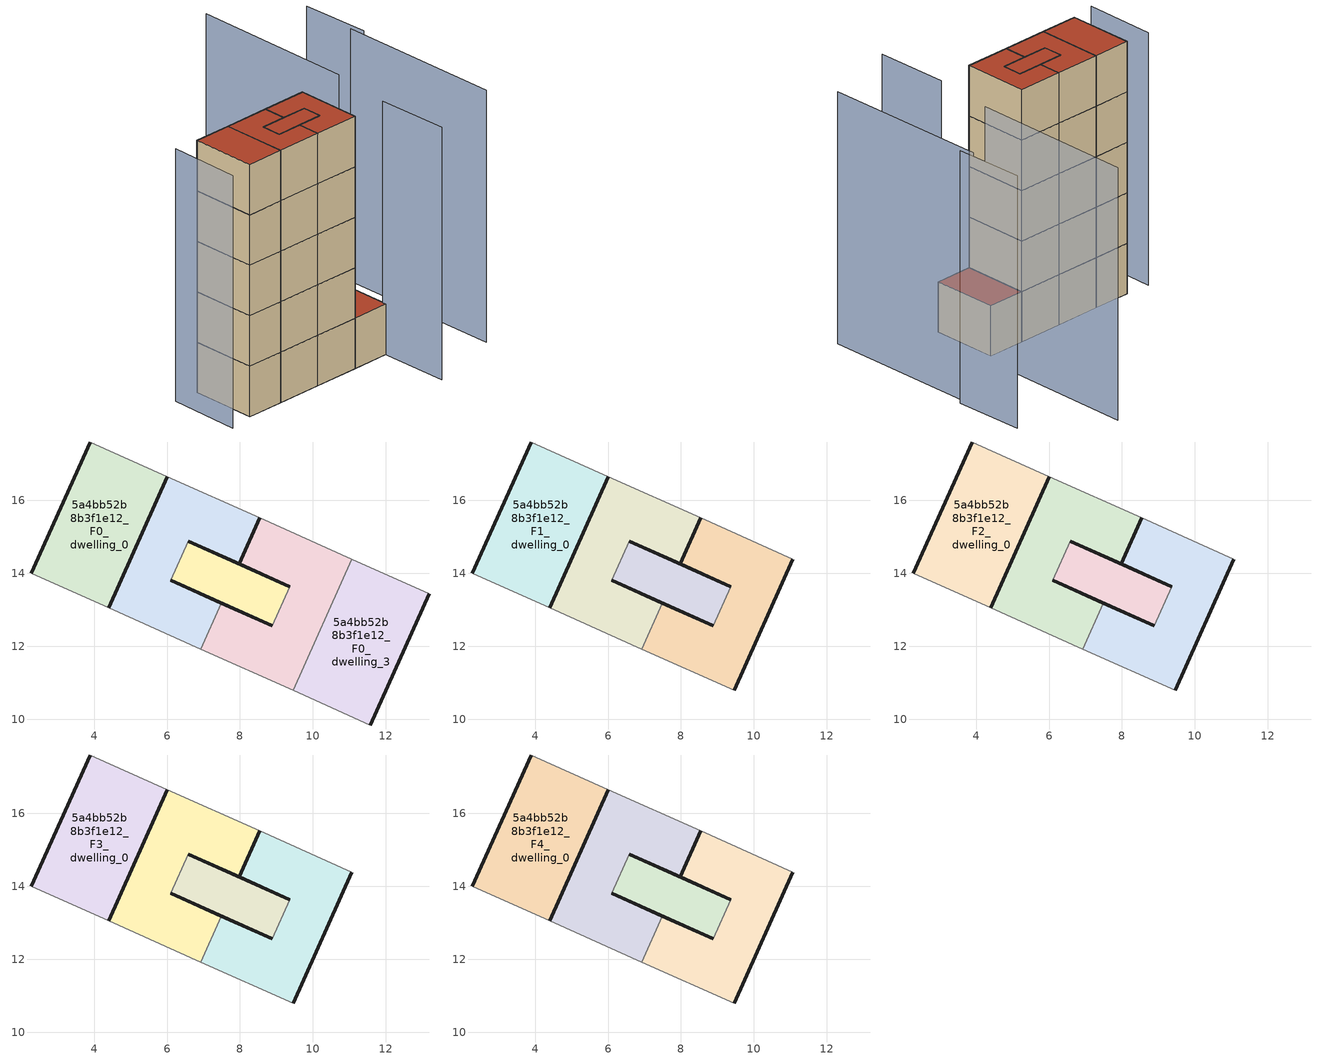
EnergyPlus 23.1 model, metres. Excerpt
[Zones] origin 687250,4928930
5a4bb52b8b3f1e12_F0_dwelling_0
 floor ground (EU_floor_Construction): 4.39,13.05 6.01,16.66 3.89,17.6 2.28,14 z0
 wall outside (EU_wall_Construction): 2.28,14 3.89,17.6 / 6.01,16.66 4.39,13.05 z0:3
 wall adiabatic (EU_wall_Construction): 3.89,17.6 6.01,16.66 / 4.39,13.05 2.28,14 z0:3
5a4bb52b8b3f1e12_F0_dwelling_1
 floor ground (EU_floor_Construction): 6.93,11.92 7.49,13.18 6.1,13.8 6.58,14.88 7.97,14.26 8.54,15.52 6.01,16.66 4.39,13.05 z0
 wall outside (EU_wall_Construction): 6.1,13.8 7.49,13.18 / 4.39,13.05 6.01,16.66 / 8.54,15.52 7.97,14.26 6.58,14.88 z0:3
 wall adiabatic (EU_wall_Construction): 6.01,16.66 8.54,15.52 / 6.93,11.92 4.39,13.05 z0:3
 wall to 5a4bb52b8b3f1e12_F0_circulation (EU_wall_Construction): 6.58,14.88 6.1,13.8 z0:3
 wall to 5a4bb52b8b3f1e12_F0_dwelling_2 (EU_wall_Construction): 7.49,13.18 6.93,11.92 z0:3
5a4bb52b8b3f1e12_F0_dwelling_2
 floor ground (EU_floor_Construction): 9.46,10.79 11.07,14.39 8.54,15.52 7.97,14.26 9.37,13.64 8.89,12.56 7.49,13.18 6.93,11.92 z0
 wall outside (EU_wall_Construction): 7.49,13.18 8.89,12.56 / 9.37,13.64 7.97,14.26 / 7.98,14.26 8.54,15.52 z0:3
 wall adiabatic (EU_wall_Construction): 8.54,15.52 11.07,14.39 / 9.46,10.79 6.93,11.92 z0:3
 wall to 5a4bb52b8b3f1e12_F0_circulation (EU_wall_Construction): 8.88,12.56 9.37,13.64 z0:3
 wall to 5a4bb52b8b3f1e12_F0_dwelling_3 (EU_wall_Construction): 11.07,14.39 9.46,10.79 z0:3
5a4bb52b8b3f1e12_F0_dwelling_3
 floor ground (EU_floor_Construction): 11.57,9.84 13.19,13.44 11.07,14.39 9.46,10.79 z0
 wall outside (EU_wall_Construction): 13.19,13.44 11.57,9.84 z0:3
 wall adiabatic (EU_wall_Construction): 11.07,14.39 13.19,13.44 / 11.57,9.84 9.46,10.79 z0:3
 roof outside (EU_roof_Construction): 13.19,13.44 11.57,9.84 9.46,10.79 11.07,14.39 z3
5a4bb52b8b3f1e12_F0_circulation
 floor ground (EU_floor_Construction): 8.89,12.56 9.37,13.64 6.58,14.88 6.1,13.8 z0
 wall outside (EU_wall_Construction): 6.58,14.88 9.37,13.64 / 8.89,12.56 6.1,13.8 z0:3
5a4bb52b8b3f1e12_F1_dwelling_0
 floor to 5a4bb52b8b3f1e12_F0_dwelling_0 (EU_floor_Construction): 4.39,13.05 6.01,16.66 3.89,17.6 2.28,14 z3
 wall outside (EU_wall_Construction): 2.28,14 3.89,17.6 / 6.01,16.66 4.39,13.05 z3:6
 wall adiabatic (EU_wall_Construction): 3.89,17.6 6.01,16.66 / 4.39,13.05 2.28,14 z3:6
5a4bb52b8b3f1e12_F1_dwelling_1
 floor to 5a4bb52b8b3f1e12_F0_dwelling_1 (EU_floor_Construction): 6.93,11.92 7.49,13.18 6.1,13.8 6.58,14.88 7.97,14.26 8.54,15.52 6.01,16.66 4.39,13.05 z3
 wall outside (EU_wall_Construction): 6.1,13.8 7.49,13.18 / 4.39,13.05 6.01,16.66 / 8.54,15.52 7.97,14.26 6.58,14.88 z3:6
 wall adiabatic (EU_wall_Construction): 6.01,16.66 8.54,15.52 / 6.93,11.92 4.39,13.05 z3:6
 wall to 5a4bb52b8b3f1e12_F1_circulation (EU_wall_Construction): 6.58,14.88 6.1,13.8 z3:6
 wall to 5a4bb52b8b3f1e12_F1_dwelling_2 (EU_wall_Construction): 7.49,13.18 6.93,11.92 z3:6
5a4bb52b8b3f1e12_F1_dwelling_2
 floor to 5a4bb52b8b3f1e12_F0_dwelling_2 (EU_floor_Construction): 9.46,10.79 11.07,14.39 8.54,15.52 7.97,14.26 9.37,13.64 8.88,12.56 7.49,13.18 6.93,11.92 z3
 wall outside (EU_wall_Construction): 7.49,13.18 8.89,12.56 / 9.37,13.64 7.97,14.26 / 11.07,14.39 9.46,10.79 / 7.98,14.26 8.54,15.52 z3:6
 wall adiabatic (EU_wall_Construction): 8.54,15.52 11.07,14.39 / 9.46,10.79 6.93,11.92 z3:6
 wall to 5a4bb52b8b3f1e12_F1_circulation (EU_wall_Construction): 8.88,12.56 9.37,13.64 z3:6
5a4bb52b8b3f1e12_F1_circulation
 floor to 5a4bb52b8b3f1e12_F0_circulation (EU_floor_Construction): 8.88,12.56 9.37,13.64 6.58,14.88 6.1,13.8 z3
 wall outside (EU_wall_Construction): 6.58,14.88 9.37,13.64 / 8.89,12.56 6.1,13.8 z3:6
5a4bb52b8b3f1e12_F2_dwelling_0
 floor to 5a4bb52b8b3f1e12_F1_dwelling_0 (EU_floor_Construction): 4.39,13.05 6.01,16.66 3.89,17.6 2.28,14 z6
 wall outside (EU_wall_Construction): 2.28,14 3.89,17.6 / 6.01,16.66 4.39,13.05 z6:9
 wall adiabatic (EU_wall_Construction): 3.89,17.6 6.01,16.66 / 4.39,13.05 2.28,14 z6:9
5a4bb52b8b3f1e12_F2_dwelling_1
 floor to 5a4bb52b8b3f1e12_F1_dwelling_1 (EU_floor_Construction): 6.93,11.92 7.49,13.18 6.1,13.8 6.58,14.88 7.97,14.26 8.54,15.52 6.01,16.66 4.39,13.05 z6
 wall outside (EU_wall_Construction): 6.1,13.8 7.49,13.18 / 4.39,13.05 6.01,16.66 / 8.54,15.52 7.97,14.26 6.58,14.88 z6:9
 wall adiabatic (EU_wall_Construction): 6.01,16.66 8.54,15.52 / 6.93,11.92 4.39,13.05 z6:9
 wall to 5a4bb52b8b3f1e12_F2_circulation (EU_wall_Construction): 6.58,14.88 6.1,13.8 z6:9
 wall to 5a4bb52b8b3f1e12_F2_dwelling_2 (EU_wall_Construction): 7.49,13.18 6.93,11.92 z6:9
5a4bb52b8b3f1e12_F2_dwelling_2
 floor to 5a4bb52b8b3f1e12_F1_dwelling_2 (EU_floor_Construction): 9.46,10.79 11.07,14.39 8.54,15.52 7.97,14.26 9.37,13.64 8.88,12.56 7.49,13.18 6.93,11.92 z6
 wall outside (EU_wall_Construction): 7.49,13.18 8.89,12.56 / 9.37,13.64 7.97,14.26 / 11.07,14.39 9.46,10.79 / 7.98,14.26 8.54,15.52 z6:9
 wall adiabatic (EU_wall_Construction): 8.54,15.52 11.07,14.39 / 9.46,10.79 6.93,11.92 z6:9
 wall to 5a4bb52b8b3f1e12_F2_circulation (EU_wall_Construction): 8.88,12.56 9.37,13.64 z6:9
5a4bb52b8b3f1e12_F2_circulation
 floor to 5a4bb52b8b3f1e12_F1_circulation (EU_floor_Construction): 8.88,12.56 9.37,13.64 6.58,14.88 6.1,13.8 z6
 wall outside (EU_wall_Construction): 6.58,14.88 9.37,13.64 / 8.89,12.56 6.1,13.8 z6:9
5a4bb52b8b3f1e12_F3_dwelling_0
 floor to 5a4bb52b8b3f1e12_F2_dwelling_0 (EU_floor_Construction): 4.39,13.05 6.01,16.66 3.89,17.6 2.28,14 z9
 wall outside (EU_wall_Construction): 2.28,14 3.89,17.6 / 6.01,16.66 4.39,13.05 z9:12
 wall adiabatic (EU_wall_Construction): 3.89,17.6 6.01,16.66 / 4.39,13.05 2.28,14 z9:12
5a4bb52b8b3f1e12_F3_dwelling_1
 floor to 5a4bb52b8b3f1e12_F2_dwelling_1 (EU_floor_Construction): 6.93,11.92 7.49,13.18 6.1,13.8 6.58,14.88 7.97,14.26 8.54,15.52 6.01,16.66 4.39,13.05 z9
 wall outside (EU_wall_Construction): 6.1,13.8 7.49,13.18 / 4.39,13.05 6.01,16.66 / 8.54,15.52 7.97,14.26 6.58,14.88 z9:12
 wall adiabatic (EU_wall_Construction): 6.01,16.66 8.54,15.52 / 6.93,11.92 4.39,13.05 z9:12
 wall to 5a4bb52b8b3f1e12_F3_circulation (EU_wall_Construction): 6.58,14.88 6.1,13.8 z9:12
 wall to 5a4bb52b8b3f1e12_F3_dwelling_2 (EU_wall_Construction): 7.49,13.18 6.93,11.92 z9:12
5a4bb52b8b3f1e12_F3_dwelling_2
 floor to 5a4bb52b8b3f1e12_F2_dwelling_2 (EU_floor_Construction): 9.46,10.79 11.07,14.39 8.54,15.52 7.97,14.26 9.37,13.64 8.88,12.56 7.49,13.18 6.93,11.92 z9
 wall outside (EU_wall_Construction): 7.49,13.18 8.89,12.56 / 9.37,13.64 7.97,14.26 / 11.07,14.39 9.46,10.79 / 7.98,14.26 8.54,15.52 z9:12
 wall adiabatic (EU_wall_Construction): 8.54,15.52 11.07,14.39 / 9.46,10.79 6.93,11.92 z9:12
 wall to 5a4bb52b8b3f1e12_F3_circulation (EU_wall_Construction): 8.88,12.56 9.37,13.64 z9:12
5a4bb52b8b3f1e12_F3_circulation
 floor to 5a4bb52b8b3f1e12_F2_circulation (EU_floor_Construction): 8.88,12.56 9.37,13.64 6.58,14.88 6.1,13.8 z9
 wall outside (EU_wall_Construction): 6.58,14.88 9.37,13.64 / 8.89,12.56 6.1,13.8 z9:12
5a4bb52b8b3f1e12_F4_dwelling_0
 floor to 5a4bb52b8b3f1e12_F3_dwelling_0 (EU_floor_Construction): 4.39,13.05 6.01,16.66 3.89,17.6 2.28,14 z12
 wall outside (EU_wall_Construction): 2.28,14 3.89,17.6 / 6.01,16.66 4.39,13.05 z12:15
 wall adiabatic (EU_wall_Construction): 3.89,17.6 6.01,16.66 / 4.39,13.05 2.28,14 z12:15
 roof outside (EU_roof_Construction): 6.01,16.66 4.39,13.05 2.28,14 3.89,17.6 z15
5a4bb52b8b3f1e12_F4_dwelling_1
 floor to 5a4bb52b8b3f1e12_F3_dwelling_1 (EU_floor_Construction): 6.93,11.92 7.49,13.18 6.1,13.8 6.58,14.88 7.97,14.26 8.54,15.52 6.01,16.66 4.39,13.05 z12
 wall outside (EU_wall_Construction): 6.1,13.8 7.49,13.18 / 4.39,13.05 6.01,16.66 / 8.54,15.52 7.97,14.26 6.58,14.88 z12:15
 wall adiabatic (EU_wall_Construction): 6.01,16.66 8.54,15.52 / 6.93,11.92 4.39,13.05 z12:15
 wall to 5a4bb52b8b3f1e12_F4_circulation (EU_wall_Construction): 6.58,14.88 6.1,13.8 z12:15
 wall to 5a4bb52b8b3f1e12_F4_dwelling_2 (EU_wall_Construction): 7.49,13.18 6.93,11.92 z12:15
 roof outside (EU_roof_Construction): 8.54,15.52 7.97,14.26 6.58,14.88 6.1,13.8 7.49,13.18 6.93,11.92 4.39,13.05 6.01,16.66 z15
5a4bb52b8b3f1e12_F4_dwelling_2
 floor to 5a4bb52b8b3f1e12_F3_dwelling_2 (EU_floor_Construction): 9.46,10.79 11.07,14.39 8.54,15.52 7.97,14.26 9.37,13.64 8.88,12.56 7.49,13.18 6.93,11.92 z12
 wall outside (EU_wall_Construction): 7.49,13.18 8.89,12.56 / 9.37,13.64 7.97,14.26 / 11.07,14.39 9.46,10.79 / 7.98,14.26 8.54,15.52 z12:15
 wall adiabatic (EU_wall_Construction): 8.54,15.52 11.07,14.39 / 9.46,10.79 6.93,11.92 z12:15
 wall to 5a4bb52b8b3f1e12_F4_circulation (EU_wall_Construction): 8.88,12.56 9.37,13.64 z12:15
 roof outside (EU_roof_Construction): 11.07,14.39 9.46,10.79 6.93,11.92 7.49,13.18 8.89,12.56 9.37,13.64 7.97,14.26 8.54,15.52 z15
5a4bb52b8b3f1e12_F4_circulation
 floor to 5a4bb52b8b3f1e12_F3_circulation (EU_floor_Construction): 8.88,12.56 9.37,13.64 6.58,14.88 6.1,13.8 z12
 wall outside (EU_wall_Construction): 6.58,14.88 9.37,13.64 / 8.89,12.56 6.1,13.8 z12:15
 roof outside (EU_roof_Construction): 9.37,13.64 8.89,12.56 6.1,13.8 6.58,14.88 z15
shading: 14.74,5.38 18.73,14.58 / 18.79,13.88 20.37,17.7 / 11.6,10.03 9.91,6.06 / 2.55,18.3 0.77,14.37 / 17.62,22.33 13.58,13.3 z0:15
[Building]
EU S2 Campaign: North Axis=0; Terrain=City; Solar Distribution=FullExterior
[Site:Location]
Bologna: Latitude=44.5; Longitude=11.25; Time Zone=1; Elevation=37
[SizingPeriod:WeatherFileDays]
AnnualSizingPeriod: Begin Month=1; Begin Day of Month=1; End Month=12; End Day of Month=31; Day of Week for Start Day=Monday; Use Weather File Daylight Saving Period=No; Use Weather File Rain and Snow Indicators=No
[MATERIAL]
EU_InternalMass_Material: Roughness=MediumRough; Thickness=0.1; Conductivity=1; Density=1800; Specific Heat=900; Thermal Absorptance=0.9; Solar Absorptance=0.7; Visible Absorptance=0.7
[MATERIAL:NOMASS] Roughness=MediumRough; Thermal Absorptance=0.9; Solar Absorptance=0.7; Visible Absorptance=0.7
Name | Thermal Resistance
EU_wall_NoMass | 0.905828
EU_roof_NoMass | 0.37593
EU_floor_NoMass | 0.67114
[CONSTRUCTION]
EU_wall_Construction: EU_wall_NoMass
EU_roof_Construction: EU_roof_NoMass
EU_floor_Construction: EU_floor_NoMass
EU_InternalMass_Construction: EU_InternalMass_Material
[ZONE] Type=1; Multiplier=1; Ceiling Height=autocalculate; Floor Area=autocalculate; Part of Total Floor Area=Yes
Name | Volume
5a4bb52b8b3f1e12_F0_dwelling_0; 5a4bb52b8b3f1e12_F1_dwelling_0; 5a4bb52b8b3f1e12_F2_dwelling_0; 5a4bb52b8b3f1e12_F3_dwelling_0; 5a4bb52b8b3f1e12_F4_dwelling_0; 5a4bb52b8b3f1e12_F0_dwelling_1 | 27.4189
5a4bb52b8b3f1e12_F1_dwelling_1; 5a4bb52b8b3f1e12_F2_dwelling_1; 5a4bb52b8b3f1e12_F3_dwelling_1; 5a4bb52b8b3f1e12_F4_dwelling_1 | 27.4182
5a4bb52b8b3f1e12_F0_dwelling_2 | 27.4219
5a4bb52b8b3f1e12_F1_dwelling_2; 5a4bb52b8b3f1e12_F2_dwelling_2; 5a4bb52b8b3f1e12_F3_dwelling_2; 5a4bb52b8b3f1e12_F4_dwelling_2 | 27.4211
5a4bb52b8b3f1e12_F0_dwelling_3 | 27.416
5a4bb52b8b3f1e12_F0_circulation | 10.8479
5a4bb52b8b3f1e12_F1_circulation; 5a4bb52b8b3f1e12_F2_circulation; 5a4bb52b8b3f1e12_F3_circulation; 5a4bb52b8b3f1e12_F4_circulation | 10.8457
[INTERNALMASS] Construction=EU_InternalMass_Construction
Name | Zone or ZoneList | Surface Area
5a4bb52b8b3f1e12_F0_dwelling_0_EU_InternalMass | 5a4bb52b8b3f1e12_F0_dwelling_0 | 9.1409
5a4bb52b8b3f1e12_F0_dwelling_1_EU_InternalMass | 5a4bb52b8b3f1e12_F0_dwelling_1 | 9.1409
5a4bb52b8b3f1e12_F0_dwelling_2_EU_InternalMass | 5a4bb52b8b3f1e12_F0_dwelling_2 | 9.1409
5a4bb52b8b3f1e12_F0_dwelling_3_EU_InternalMass | 5a4bb52b8b3f1e12_F0_dwelling_3 | 9.1409
5a4bb52b8b3f1e12_F1_dwelling_0_EU_InternalMass | 5a4bb52b8b3f1e12_F1_dwelling_0 | 12.1879
5a4bb52b8b3f1e12_F1_dwelling_1_EU_InternalMass | 5a4bb52b8b3f1e12_F1_dwelling_1 | 12.1879
5a4bb52b8b3f1e12_F1_dwelling_2_EU_InternalMass | 5a4bb52b8b3f1e12_F1_dwelling_2 | 12.1879
5a4bb52b8b3f1e12_F2_dwelling_0_EU_InternalMass | 5a4bb52b8b3f1e12_F2_dwelling_0 | 12.1879
5a4bb52b8b3f1e12_F2_dwelling_1_EU_InternalMass | 5a4bb52b8b3f1e12_F2_dwelling_1 | 12.1879
5a4bb52b8b3f1e12_F2_dwelling_2_EU_InternalMass | 5a4bb52b8b3f1e12_F2_dwelling_2 | 12.1879
5a4bb52b8b3f1e12_F3_dwelling_0_EU_InternalMass | 5a4bb52b8b3f1e12_F3_dwelling_0 | 12.1879
5a4bb52b8b3f1e12_F3_dwelling_1_EU_InternalMass | 5a4bb52b8b3f1e12_F3_dwelling_1 | 12.1879
5a4bb52b8b3f1e12_F3_dwelling_2_EU_InternalMass | 5a4bb52b8b3f1e12_F3_dwelling_2 | 12.1879
5a4bb52b8b3f1e12_F4_dwelling_0_EU_InternalMass | 5a4bb52b8b3f1e12_F4_dwelling_0 | 12.1879
5a4bb52b8b3f1e12_F4_dwelling_1_EU_InternalMass | 5a4bb52b8b3f1e12_F4_dwelling_1 | 12.1879
5a4bb52b8b3f1e12_F4_dwelling_2_EU_InternalMass | 5a4bb52b8b3f1e12_F4_dwelling_2 | 12.1879
[OTHEREQUIPMENT] Fuel Type=Electricity; Design Level Calculation Method=Watts/Area; Power per Zone Floor Area=1; Fraction Latent=0; Fraction Radiant=0; Fraction Lost=0; Carbon Dioxide Generation Rate=0; EndUse Subcategory=EU_Step8_InternalGains
Name | Zone or ZoneList or Space or SpaceList | Schedule
EU_Step8_InternalGain_5a4bb52b8b3f1e12_F0_dwelling_0_f000 | 5a4bb52b8b3f1e12_F0_dwelling_0 | EU_Step8_GainSchedule_5a4bb52b8b3f1e12_F0_dwelling_0_f000
EU_Step8_InternalGain_5a4bb52b8b3f1e12_F0_dwelling_1_f000 | 5a4bb52b8b3f1e12_F0_dwelling_1 | EU_Step8_GainSchedule_5a4bb52b8b3f1e12_F0_dwelling_1_f000
EU_Step8_InternalGain_5a4bb52b8b3f1e12_F0_dwelling_2_f000 | 5a4bb52b8b3f1e12_F0_dwelling_2 | EU_Step8_GainSchedule_5a4bb52b8b3f1e12_F0_dwelling_2_f000
EU_Step8_InternalGain_5a4bb52b8b3f1e12_F0_dwelling_3_f000 | 5a4bb52b8b3f1e12_F0_dwelling_3 | EU_Step8_GainSchedule_5a4bb52b8b3f1e12_F0_dwelling_3_f000
EU_Step8_InternalGain_5a4bb52b8b3f1e12_F1_dwelling_0_f000 | 5a4bb52b8b3f1e12_F1_dwelling_0 | EU_Step8_GainSchedule_5a4bb52b8b3f1e12_F1_dwelling_0_f000
EU_Step8_InternalGain_5a4bb52b8b3f1e12_F1_dwelling_1_f000 | 5a4bb52b8b3f1e12_F1_dwelling_1 | EU_Step8_GainSchedule_5a4bb52b8b3f1e12_F1_dwelling_1_f000
EU_Step8_InternalGain_5a4bb52b8b3f1e12_F1_dwelling_2_f000 | 5a4bb52b8b3f1e12_F1_dwelling_2 | EU_Step8_GainSchedule_5a4bb52b8b3f1e12_F1_dwelling_2_f000
EU_Step8_InternalGain_5a4bb52b8b3f1e12_F2_dwelling_0_f000 | 5a4bb52b8b3f1e12_F2_dwelling_0 | EU_Step8_GainSchedule_5a4bb52b8b3f1e12_F2_dwelling_0_f000
EU_Step8_InternalGain_5a4bb52b8b3f1e12_F2_dwelling_1_f000 | 5a4bb52b8b3f1e12_F2_dwelling_1 | EU_Step8_GainSchedule_5a4bb52b8b3f1e12_F2_dwelling_1_f000
EU_Step8_InternalGain_5a4bb52b8b3f1e12_F2_dwelling_2_f000 | 5a4bb52b8b3f1e12_F2_dwelling_2 | EU_Step8_GainSchedule_5a4bb52b8b3f1e12_F2_dwelling_2_f000
EU_Step8_InternalGain_5a4bb52b8b3f1e12_F3_dwelling_0_f000 | 5a4bb52b8b3f1e12_F3_dwelling_0 | EU_Step8_GainSchedule_5a4bb52b8b3f1e12_F3_dwelling_0_f000
EU_Step8_InternalGain_5a4bb52b8b3f1e12_F3_dwelling_1_f000 | 5a4bb52b8b3f1e12_F3_dwelling_1 | EU_Step8_GainSchedule_5a4bb52b8b3f1e12_F3_dwelling_1_f000
EU_Step8_InternalGain_5a4bb52b8b3f1e12_F3_dwelling_2_f000 | 5a4bb52b8b3f1e12_F3_dwelling_2 | EU_Step8_GainSchedule_5a4bb52b8b3f1e12_F3_dwelling_2_f000
EU_Step8_InternalGain_5a4bb52b8b3f1e12_F4_dwelling_0_f000 | 5a4bb52b8b3f1e12_F4_dwelling_0 | EU_Step8_GainSchedule_5a4bb52b8b3f1e12_F4_dwelling_0_f000
EU_Step8_InternalGain_5a4bb52b8b3f1e12_F4_dwelling_1_f000 | 5a4bb52b8b3f1e12_F4_dwelling_1 | EU_Step8_GainSchedule_5a4bb52b8b3f1e12_F4_dwelling_1_f000
EU_Step8_InternalGain_5a4bb52b8b3f1e12_F4_dwelling_2_f000 | 5a4bb52b8b3f1e12_F4_dwelling_2 | EU_Step8_GainSchedule_5a4bb52b8b3f1e12_F4_dwelling_2_f000
[ZONEINFILTRATION:DESIGNFLOWRATE] Schedule=EU_AlwaysOn; Design Flow Rate Calculation Method=Flow/Area; Flow Rate per Floor Area=0.0005; Constant Term Coefficient=1; Temperature Term Coefficient=0; Velocity Term Coefficient=0; Velocity Squared Term Coefficient=0
Name | Zone or ZoneList or Space or SpaceList
EU_Circulation_Infiltration_5a4bb52b8b3f1e12_F0_circulation | 5a4bb52b8b3f1e12_F0_circulation
EU_Circulation_Infiltration_5a4bb52b8b3f1e12_F1_circulation | 5a4bb52b8b3f1e12_F1_circulation
EU_Circulation_Infiltration_5a4bb52b8b3f1e12_F2_circulation | 5a4bb52b8b3f1e12_F2_circulation
EU_Circulation_Infiltration_5a4bb52b8b3f1e12_F3_circulation | 5a4bb52b8b3f1e12_F3_circulation
EU_Circulation_Infiltration_5a4bb52b8b3f1e12_F4_circulation | 5a4bb52b8b3f1e12_F4_circulation
[ZONEVENTILATION:DESIGNFLOWRATE] Schedule=EU_AlwaysOn; Design Flow Rate Calculation Method=AirChanges/Hour; Air Changes per Hour=0.73129; Ventilation Type=Natural; Fan Pressure Rise=0; Fan Total Efficiency=1; Constant Term Coefficient=1; Temperature Term Coefficient=0; Velocity Term Coefficient=0; Velocity Squared Term Coefficient=0; Minimum Indoor Temperature=-100; Maximum Indoor Temperature=100; Delta Temperature=-100; Minimum Outdoor Temperature=-100; Maximum Outdoor Temperature=100; Maximum Wind Speed=40
Name | Zone or ZoneList or Space or SpaceList
EU_ConstantAir_5a4bb52b8b3f1e12_F0_dwelling_0 | 5a4bb52b8b3f1e12_F0_dwelling_0
EU_ConstantAir_5a4bb52b8b3f1e12_F0_dwelling_1 | 5a4bb52b8b3f1e12_F0_dwelling_1
EU_ConstantAir_5a4bb52b8b3f1e12_F0_dwelling_2 | 5a4bb52b8b3f1e12_F0_dwelling_2
EU_ConstantAir_5a4bb52b8b3f1e12_F0_dwelling_3 | 5a4bb52b8b3f1e12_F0_dwelling_3
EU_ConstantAir_5a4bb52b8b3f1e12_F1_dwelling_0 | 5a4bb52b8b3f1e12_F1_dwelling_0
EU_ConstantAir_5a4bb52b8b3f1e12_F1_dwelling_1 | 5a4bb52b8b3f1e12_F1_dwelling_1
EU_ConstantAir_5a4bb52b8b3f1e12_F1_dwelling_2 | 5a4bb52b8b3f1e12_F1_dwelling_2
EU_ConstantAir_5a4bb52b8b3f1e12_F2_dwelling_0 | 5a4bb52b8b3f1e12_F2_dwelling_0
EU_ConstantAir_5a4bb52b8b3f1e12_F2_dwelling_1 | 5a4bb52b8b3f1e12_F2_dwelling_1
EU_ConstantAir_5a4bb52b8b3f1e12_F2_dwelling_2 | 5a4bb52b8b3f1e12_F2_dwelling_2
EU_ConstantAir_5a4bb52b8b3f1e12_F3_dwelling_0 | 5a4bb52b8b3f1e12_F3_dwelling_0
EU_ConstantAir_5a4bb52b8b3f1e12_F3_dwelling_1 | 5a4bb52b8b3f1e12_F3_dwelling_1
EU_ConstantAir_5a4bb52b8b3f1e12_F3_dwelling_2 | 5a4bb52b8b3f1e12_F3_dwelling_2
EU_ConstantAir_5a4bb52b8b3f1e12_F4_dwelling_0 | 5a4bb52b8b3f1e12_F4_dwelling_0
EU_ConstantAir_5a4bb52b8b3f1e12_F4_dwelling_1 | 5a4bb52b8b3f1e12_F4_dwelling_1
EU_ConstantAir_5a4bb52b8b3f1e12_F4_dwelling_2 | 5a4bb52b8b3f1e12_F4_dwelling_2
[HVACTEMPLATE:THERMOSTAT] Constant Heating Setpoint=20; Constant Cooling Setpoint=50
EU_HeatOnly_5a4bb52b8b3f1e12_F0_dwelling_0; EU_HeatOnly_5a4bb52b8b3f1e12_F0_dwelling_1; EU_HeatOnly_5a4bb52b8b3f1e12_F0_dwelling_2; EU_HeatOnly_5a4bb52b8b3f1e12_F0_dwelling_3; EU_HeatOnly_5a4bb52b8b3f1e12_F1_dwelling_0; EU_HeatOnly_5a4bb52b8b3f1e12_F1_dwelling_1; EU_HeatOnly_5a4bb52b8b3f1e12_F1_dwelling_2; EU_HeatOnly_5a4bb52b8b3f1e12_F2_dwelling_0; EU_HeatOnly_5a4bb52b8b3f1e12_F2_dwelling_1; EU_HeatOnly_5a4bb52b8b3f1e12_F2_dwelling_2; EU_HeatOnly_5a4bb52b8b3f1e12_F3_dwelling_0; EU_HeatOnly_5a4bb52b8b3f1e12_F3_dwelling_1; EU_HeatOnly_5a4bb52b8b3f1e12_F3_dwelling_2; EU_HeatOnly_5a4bb52b8b3f1e12_F4_dwelling_0; EU_HeatOnly_5a4bb52b8b3f1e12_F4_dwelling_1; EU_HeatOnly_5a4bb52b8b3f1e12_F4_dwelling_2
[HVACTEMPLATE:ZONE:IDEALLOADSAIRSYSTEM] System Availability Schedule=EU_AlwaysOn; Maximum Heating Supply Air Temperature=50; Minimum Cooling Supply Air Temperature=13; Maximum Heating Supply Air Humidity Ratio=0.0156; Minimum Cooling Supply Air Humidity Ratio=0.0077; Heating Limit=NoLimit; Cooling Limit=NoLimit; Heating Availability Schedule=EU_AlwaysOn; Cooling Availability Schedule=EU_CoolingOff; Dehumidification Control Type=ConstantSensibleHeatRatio; Cooling Sensible Heat Ratio=0.7; Dehumidification Setpoint=60; Humidification Control Type=None; Humidification Setpoint=30; Outdoor Air Method=None; Outdoor Air Flow Rate per Person=0.00944; Outdoor Air Flow Rate per Zone Floor Area=0; Outdoor Air Flow Rate per Zone=0; Demand Controlled Ventilation Type=None; Outdoor Air Economizer Type=NoEconomizer; Heat Recovery Type=None; Sensible Heat Recovery Effectiveness=0.7; Latent Heat Recovery Effectiveness=0.65
Name | Template Thermostat
5a4bb52b8b3f1e12_F0_dwelling_0 | EU_HeatOnly_5a4bb52b8b3f1e12_F0_dwelling_0
5a4bb52b8b3f1e12_F0_dwelling_1 | EU_HeatOnly_5a4bb52b8b3f1e12_F0_dwelling_1
5a4bb52b8b3f1e12_F0_dwelling_2 | EU_HeatOnly_5a4bb52b8b3f1e12_F0_dwelling_2
5a4bb52b8b3f1e12_F0_dwelling_3 | EU_HeatOnly_5a4bb52b8b3f1e12_F0_dwelling_3
5a4bb52b8b3f1e12_F1_dwelling_0 | EU_HeatOnly_5a4bb52b8b3f1e12_F1_dwelling_0
5a4bb52b8b3f1e12_F1_dwelling_1 | EU_HeatOnly_5a4bb52b8b3f1e12_F1_dwelling_1
5a4bb52b8b3f1e12_F1_dwelling_2 | EU_HeatOnly_5a4bb52b8b3f1e12_F1_dwelling_2
5a4bb52b8b3f1e12_F2_dwelling_0 | EU_HeatOnly_5a4bb52b8b3f1e12_F2_dwelling_0
5a4bb52b8b3f1e12_F2_dwelling_1 | EU_HeatOnly_5a4bb52b8b3f1e12_F2_dwelling_1
5a4bb52b8b3f1e12_F2_dwelling_2 | EU_HeatOnly_5a4bb52b8b3f1e12_F2_dwelling_2
5a4bb52b8b3f1e12_F3_dwelling_0 | EU_HeatOnly_5a4bb52b8b3f1e12_F3_dwelling_0
5a4bb52b8b3f1e12_F3_dwelling_1 | EU_HeatOnly_5a4bb52b8b3f1e12_F3_dwelling_1
5a4bb52b8b3f1e12_F3_dwelling_2 | EU_HeatOnly_5a4bb52b8b3f1e12_F3_dwelling_2
5a4bb52b8b3f1e12_F4_dwelling_0 | EU_HeatOnly_5a4bb52b8b3f1e12_F4_dwelling_0
5a4bb52b8b3f1e12_F4_dwelling_1 | EU_HeatOnly_5a4bb52b8b3f1e12_F4_dwelling_1
5a4bb52b8b3f1e12_F4_dwelling_2 | EU_HeatOnly_5a4bb52b8b3f1e12_F4_dwelling_2
[SIZING:ZONE] Zone Cooling Design Supply Air Temperature Input Method=SupplyAirTemperature; Zone Cooling Design Supply Air Temperature=13; Zone Heating Design Supply Air Temperature Input Method=SupplyAirTemperature; Zone Heating Design Supply Air Temperature=50; Zone Cooling Design Supply Air Humidity Ratio=0.008; Zone Heating Design Supply Air Humidity Ratio=0.008; Cooling Design Air Flow Method=DesignDay; Cooling Design Air Flow Rate=0; Cooling Minimum Air Flow per Zone Floor Area=0.000762; Cooling Minimum Air Flow=0; Cooling Minimum Air Flow Fraction=0.2; Heating Design Air Flow Method=DesignDay; Heating Design Air Flow Rate=0; Heating Maximum Air Flow per Zone Floor Area=0.002032; Heating Maximum Air Flow=0.141576; Heating Maximum Air Flow Fraction=0.3; Account for Dedicated Outdoor Air System=No; Dedicated Outdoor Air System Control Strategy=NeutralSupplyAir; Dedicated Outdoor Air Low Setpoint Temperature for Design=autosize; Dedicated Outdoor Air High Setpoint Temperature for Design=autosize; Zone Load Sizing Method=Sensible Load Only No Latent Load; Zone Latent Cooling Design Supply Air Humidity Ratio Input Method=HumidityRatioDifference; Zone Cooling Design Supply Air Humidity Ratio Difference=0.005; Zone Latent Heating Design Supply Air Humidity Ratio Input Method=HumidityRatioDifference; Zone Humidification Design Supply Air Humidity Ratio Difference=0.005
5a4bb52b8b3f1e12_F0_dwelling_0; 5a4bb52b8b3f1e12_F0_dwelling_1; 5a4bb52b8b3f1e12_F0_dwelling_2; 5a4bb52b8b3f1e12_F0_dwelling_3; 5a4bb52b8b3f1e12_F1_dwelling_0; 5a4bb52b8b3f1e12_F1_dwelling_1; 5a4bb52b8b3f1e12_F1_dwelling_2; 5a4bb52b8b3f1e12_F2_dwelling_0; 5a4bb52b8b3f1e12_F2_dwelling_1; 5a4bb52b8b3f1e12_F2_dwelling_2; 5a4bb52b8b3f1e12_F3_dwelling_0; 5a4bb52b8b3f1e12_F3_dwelling_1; 5a4bb52b8b3f1e12_F3_dwelling_2; 5a4bb52b8b3f1e12_F4_dwelling_0; 5a4bb52b8b3f1e12_F4_dwelling_1; 5a4bb52b8b3f1e12_F4_dwelling_2
[SCHEDULE:CONSTANT]
Name | Hourly Value
EU_AlwaysOn | 1
EU_CoolingOff | 0
[SCHEDULE:FILE] Column Number=1; Rows to Skip at Top=0; Number of Hours of Data=8760; Column Separator=Comma; Interpolate to Timestep=No; Minutes per Item=60; Adjust Schedule for Daylight Savings=Yes
Name | File
EU_Step8_GainSchedule_5a4bb52b8b3f1e12_F0_dwelling_0_f000 | ../../schedules/5a4bb52b8b3f1e12/5a4bb52b8b3f1e12_F0_dwelling_0_f000_gain.csv
EU_Step8_GainSchedule_5a4bb52b8b3f1e12_F0_dwelling_1_f000 | ../../schedules/5a4bb52b8b3f1e12/5a4bb52b8b3f1e12_F0_dwelling_1_f000_gain.csv
EU_Step8_GainSchedule_5a4bb52b8b3f1e12_F0_dwelling_2_f000 | ../../schedules/5a4bb52b8b3f1e12/5a4bb52b8b3f1e12_F0_dwelling_2_f000_gain.csv
EU_Step8_GainSchedule_5a4bb52b8b3f1e12_F0_dwelling_3_f000 | ../../schedules/5a4bb52b8b3f1e12/5a4bb52b8b3f1e12_F0_dwelling_3_f000_gain.csv
EU_Step8_GainSchedule_5a4bb52b8b3f1e12_F1_dwelling_0_f000 | ../../schedules/5a4bb52b8b3f1e12/5a4bb52b8b3f1e12_F1_dwelling_0_f000_gain.csv
EU_Step8_GainSchedule_5a4bb52b8b3f1e12_F1_dwelling_1_f000 | ../../schedules/5a4bb52b8b3f1e12/5a4bb52b8b3f1e12_F1_dwelling_1_f000_gain.csv
EU_Step8_GainSchedule_5a4bb52b8b3f1e12_F1_dwelling_2_f000 | ../../schedules/5a4bb52b8b3f1e12/5a4bb52b8b3f1e12_F1_dwelling_2_f000_gain.csv
EU_Step8_GainSchedule_5a4bb52b8b3f1e12_F2_dwelling_0_f000 | ../../schedules/5a4bb52b8b3f1e12/5a4bb52b8b3f1e12_F2_dwelling_0_f000_gain.csv
EU_Step8_GainSchedule_5a4bb52b8b3f1e12_F2_dwelling_1_f000 | ../../schedules/5a4bb52b8b3f1e12/5a4bb52b8b3f1e12_F2_dwelling_1_f000_gain.csv
EU_Step8_GainSchedule_5a4bb52b8b3f1e12_F2_dwelling_2_f000 | ../../schedules/5a4bb52b8b3f1e12/5a4bb52b8b3f1e12_F2_dwelling_2_f000_gain.csv
EU_Step8_GainSchedule_5a4bb52b8b3f1e12_F3_dwelling_0_f000 | ../../schedules/5a4bb52b8b3f1e12/5a4bb52b8b3f1e12_F3_dwelling_0_f000_gain.csv
EU_Step8_GainSchedule_5a4bb52b8b3f1e12_F3_dwelling_1_f000 | ../../schedules/5a4bb52b8b3f1e12/5a4bb52b8b3f1e12_F3_dwelling_1_f000_gain.csv
EU_Step8_GainSchedule_5a4bb52b8b3f1e12_F3_dwelling_2_f000 | ../../schedules/5a4bb52b8b3f1e12/5a4bb52b8b3f1e12_F3_dwelling_2_f000_gain.csv
EU_Step8_GainSchedule_5a4bb52b8b3f1e12_F4_dwelling_0_f000 | ../../schedules/5a4bb52b8b3f1e12/5a4bb52b8b3f1e12_F4_dwelling_0_f000_gain.csv
EU_Step8_GainSchedule_5a4bb52b8b3f1e12_F4_dwelling_1_f000 | ../../schedules/5a4bb52b8b3f1e12/5a4bb52b8b3f1e12_F4_dwelling_1_f000_gain.csv
EU_Step8_GainSchedule_5a4bb52b8b3f1e12_F4_dwelling_2_f000 | ../../schedules/5a4bb52b8b3f1e12/5a4bb52b8b3f1e12_F4_dwelling_2_f000_gain.csv
